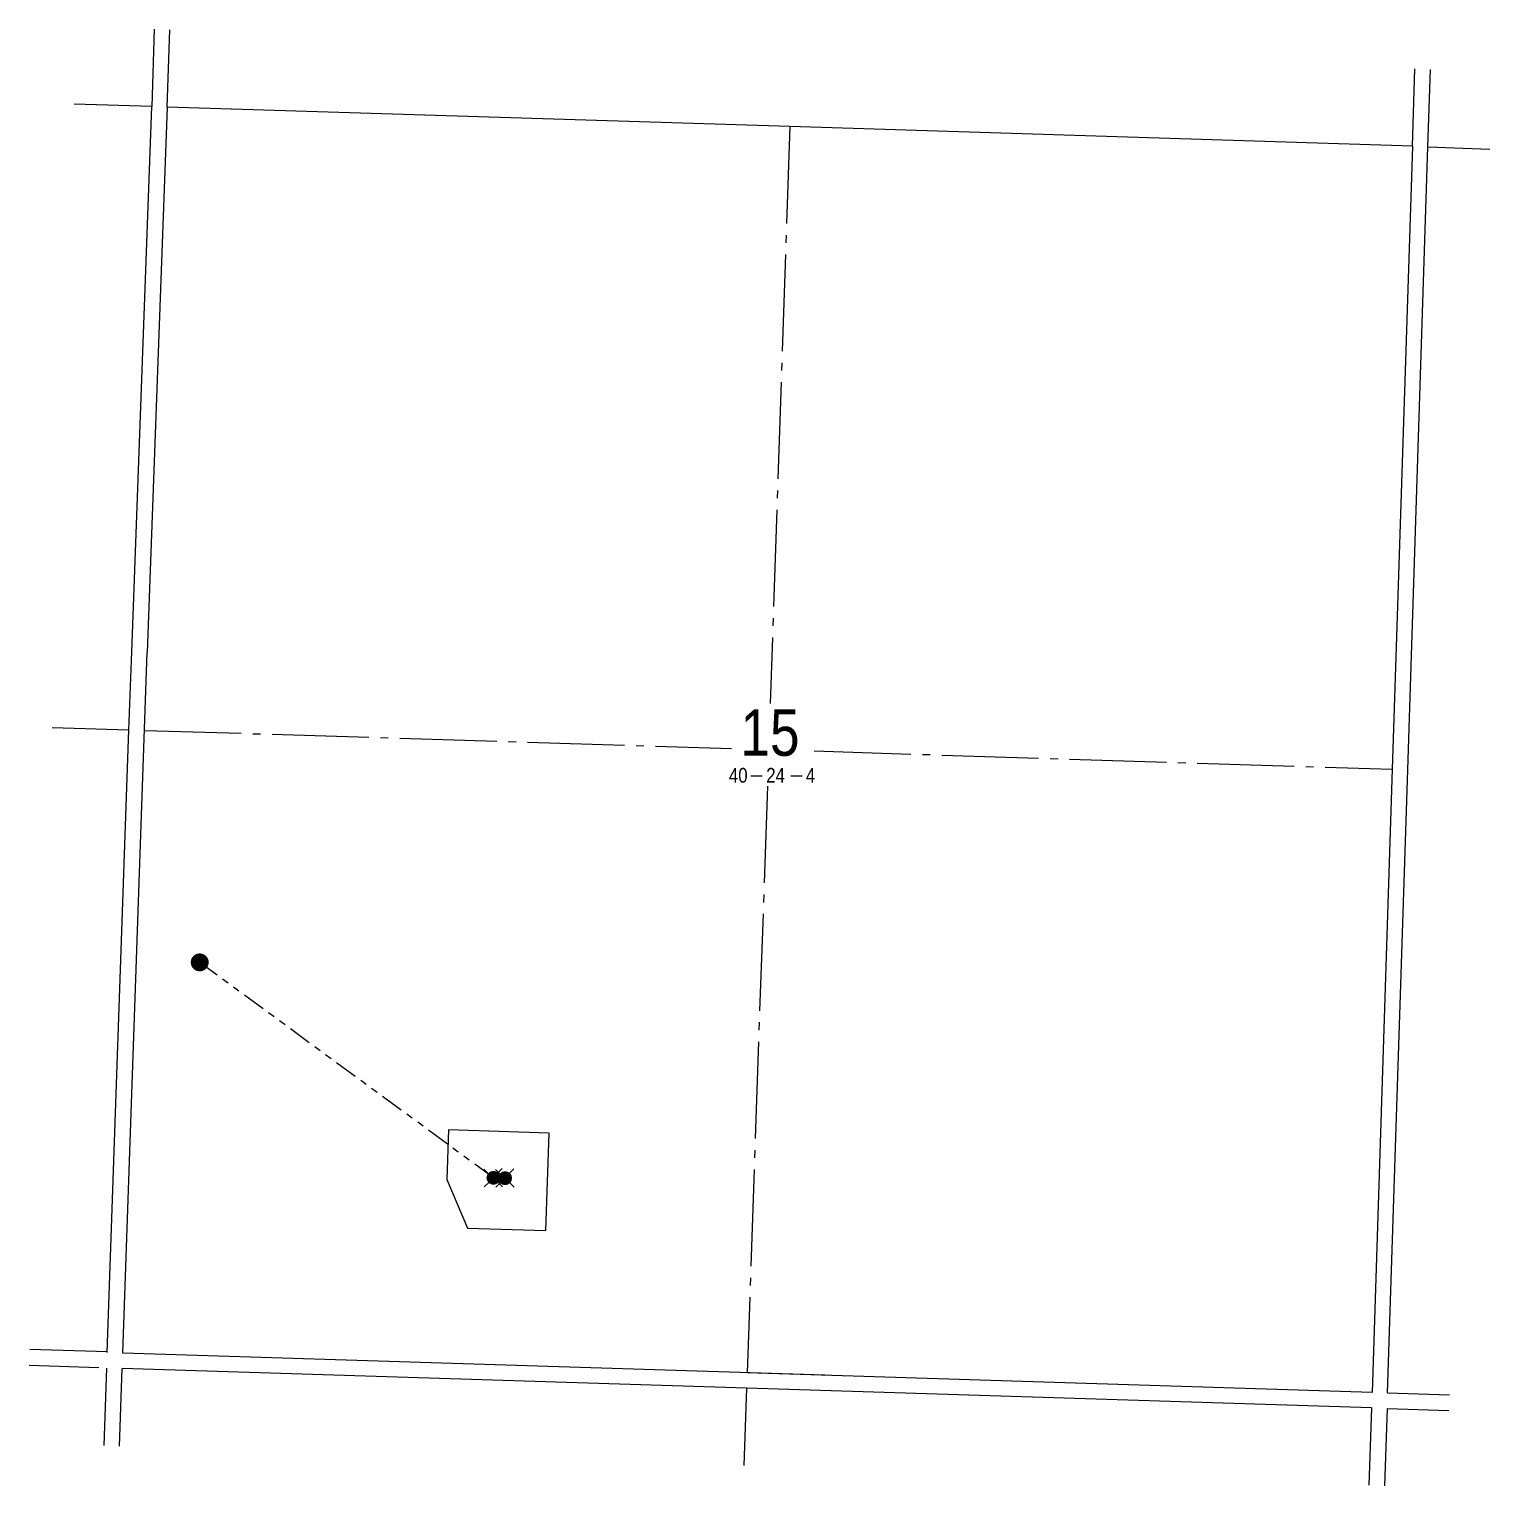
# Model space of a CAD drawing. Extents: x 337584 to 348172, y 5811293 to 5815472.
# Drawn here: x 346286 to 348172, y 5811293 to 5813173 of the extents above; entities that cross this region are included whole.
import ezdxf
from ezdxf.enums import TextEntityAlignment as Align

# ---------------------------------------------------------------- set-up
doc = ezdxf.new("R2010")
doc.units = 0
doc.header["$LTSCALE"] = 5
doc.linetypes.add('foc-DRILLPATH', pattern=[14.75, 6, -1.75, 1.75, -1.75, 1.75, -1.75])
doc.linetypes.add('foc-QUARTERLINE', pattern=[33, 25, -3, 2, -3])
for name, color, linetype in [('10', 1, 'Continuous'), ('9', 3, 'Continuous'), ('L-MON', 1, 'Continuous'), ('L-SEC', 7, 'Continuous'), ('L-SECQ', 8, 'foc-QUARTERLINE'), ('P-PDRILLPATH', 12, 'foc-DRILLPATH'), ('P-PROPOSED', 10, 'Continuous')]:
    doc.layers.add(name, color=color, linetype=linetype)
doc.styles.add('80L', font='ARIALN.TTF', dxfattribs={"height": 10})
doc.styles.add('SIMPLEX', font='ARIALN.TTF')

# ---------------------------------------------------------------- blocks, each defined once
blk = doc.blocks.new('WC')
at = {"layer": 'L-MON'}
h = blk.add_hatch(color=255, dxfattribs=at)
h.dxf.hatch_style = 1
edge = h.paths.add_edge_path()
edge.add_arc((0, 0), 0.9, 0, 360)
at = {"layer": 'L-MON', "color": 240, "flags": 128}
for points in [[(-0.62, 0.5), (-1.23, 1.12)], [(0.52, 0.61), (1.13, 1.21)], [(-1.18, -1.18), (-0.56, -0.57)], [(1.16, -1.18), (0.56, -0.57)]]:
    blk.add_lwpolyline(points, dxfattribs=at)
at = {"layer": 'L-MON', "color": 240}
for radius in [0.8, 0.373]:
    blk.add_circle((0, 0), radius, dxfattribs=at)
blk = doc.blocks.new('plbh')
at = {"layer": 'L-MON'}
h = blk.add_hatch(color=255, dxfattribs=at)
h.dxf.hatch_style = 1
edge = h.paths.add_edge_path()
edge.add_arc((0, 0), 1.16, 0, 360)
h = blk.add_hatch(color=256, dxfattribs=at)
h.dxf.hatch_style = 1
h.paths.add_polyline_path([(-0.96, 0, 1), (0.96, 0, 1)])
h.paths.add_polyline_path([(0.91, 0, -1), (-0.91, 0, -1)], flags=16)
h.paths.add_polyline_path([(0.45, 0, -1), (-0.45, 0, -1)], flags=0)
h = blk.add_hatch(color=256, dxfattribs=at)
h.dxf.hatch_style = 1
h.paths.add_polyline_path([(-0.45, 0, 1), (0.45, 0, 1)])
h.paths.add_polyline_path([(0.4, 0, -1), (-0.4, 0, -1)], flags=16)
at = {"layer": 'L-MON', "color": 240}
for radius in [0.96, 0.91, 0.45, 0.4]:
    blk.add_circle((0, 0), radius, dxfattribs=at)

msp = doc.modelspace()

# ---------------------------------------------------------------- linework, layer by layer
at = {"layer": '9', "color": 255}
for p, q in [((347232.647, 5812208.961), (347218.237, 5812208.961)), ((347284.208, 5812208.961), (347269.799, 5812208.961))]:
    msp.add_line(p, q, dxfattribs=at)
at = {"layer": 'L-SEC', "color": 255}
for p, q in [((346386.862, 5811464.533), (346415.009, 5812268.555)), ((346386.158, 5811444.428), (346382.755, 5811344.508)), ((346402.858, 5811343.876), (346406.261, 5811443.796)), ((347212.606, 5811418.44), (346406.261, 5811443.796))]:
    msp.add_line(p, q, dxfattribs=at)
at = {"layer": 'L-SEC', "color": 255, "flags": 128}
for points in [[(346447.728, 5813173.196), (346444.367, 5813073.274)], [(346464.469, 5813072.643), (346467.83, 5813172.564)], [(348072.385, 5813022.073), (348075.687, 5813121.997)], [(348092.486, 5813021.409), (348095.79, 5813121.365)], [(346444.367, 5813073.274), (346344.442, 5813076.54)], [(346418.589, 5812369.301), (346444.367, 5813073.274)], [(346464.469, 5813072.643), (346438.638, 5812368.666)], [(348072.385, 5813022.073), (347268.374, 5813047.377), (346464.469, 5813072.643)], [(348040.322, 5811412.519), (348066.353, 5812216.979), (348092.484, 5813021.338)], [(348072.385, 5813022.073), (348046.252, 5812217.685)], [(348092.484, 5813021.338), (348172.297, 5813018.418)], [(348046.252, 5812217.685), (348020.222, 5811413.196)], [(346387.345, 5811465.308), (346286.97, 5811468.316)], [(346376.106, 5811444.771), (346286.231, 5811447.636)], [(348020.222, 5811413.196), (347213.302, 5811438.54)], [(348019.57, 5811393.093), (347212.603, 5811418.44)], [(348040.322, 5811412.519), (348120.144, 5811409.83)], [(348019.57, 5811393.093), (348016.114, 5811293.174)], [(348039.671, 5811392.417), (348036.216, 5811292.543)], [(348039.671, 5811392.417), (348119.492, 5811389.728)]]:
    msp.add_lwpolyline(points, dxfattribs=at)
at = {"layer": 'L-SEC', "color": 255}
for points in [[(347313.779, 5811435.381), (346406.965, 5811463.896), (346438.638, 5812368.666)], [(346415.009, 5812268.555), (346418.589, 5812369.301)]]:
    msp.add_lwpolyline(points, dxfattribs=at)
at = {"layer": 'L-SECQ', "color": 255}
for p, q in [((347268.374, 5813047.377), (347243.149, 5812302.608)), ((346315.678, 5812271.644), (346415.009, 5812268.555)), ((346435.112, 5812267.938), (347193.158, 5812244.653)), ((347299.887, 5812241.318), (348046.252, 5812217.685)), ((347239.496, 5812195.756), (347213.302, 5811438.54)), ((347212.606, 5811418.44), (347209.217, 5811318.534))]:
    msp.add_line(p, q, dxfattribs=at)
at = {"layer": 'P-PDRILLPATH', "flags": 128}
msp.add_lwpolyline([(346885.669, 5811690.168), (346506.413, 5811968.35)], dxfattribs=at)
at = {"layer": 'P-PROPOSED', "flags": 128}
msp.add_lwpolyline([(346825.575, 5811688.139), (346852.267, 5811625.17), (346953.536, 5811621.986), (346957.496, 5811747.949), (346827.584, 5811752.034), (346825.575, 5811688.139)], close=True, dxfattribs=at)

# ---------------------------------------------------------------- block references
at = {"layer": 'L-MON', "xscale": 9.997822600000001, "yscale": 9.997822600000001, "zscale": 9.997822600000001}
for name, p in [('plbh', (346506.413, 5811968.35)), ('WC', (346885.669, 5811690.168)), ('WC', (346900.658, 5811689.697))]:
    msp.add_blockref(name, p, dxfattribs=at)

# ---------------------------------------------------------------- texts
at = {"layer": '10', "color": 255, "style": 'SIMPLEX'}
msp.add_text('15', height=59.9869, dxfattribs=at).set_placement((347242.809, 5812264.609), align=Align.MIDDLE)
at = {"layer": '10', "color": 255, "style": '80L'}
msp.add_text('40', height=18.9959, dxfattribs=at).set_placement((347213.947, 5812209.884), align=Align.MIDDLE_RIGHT)
msp.add_text('24', height=18.9959, dxfattribs=at).set_placement((347250.051, 5812209.884), align=Align.MIDDLE_CENTER)
msp.add_text('4', height=18.996, dxfattribs=at).set_placement((347289.134, 5812209.884), align=Align.MIDDLE_LEFT)

doc.saveas('drawing.dxf')
